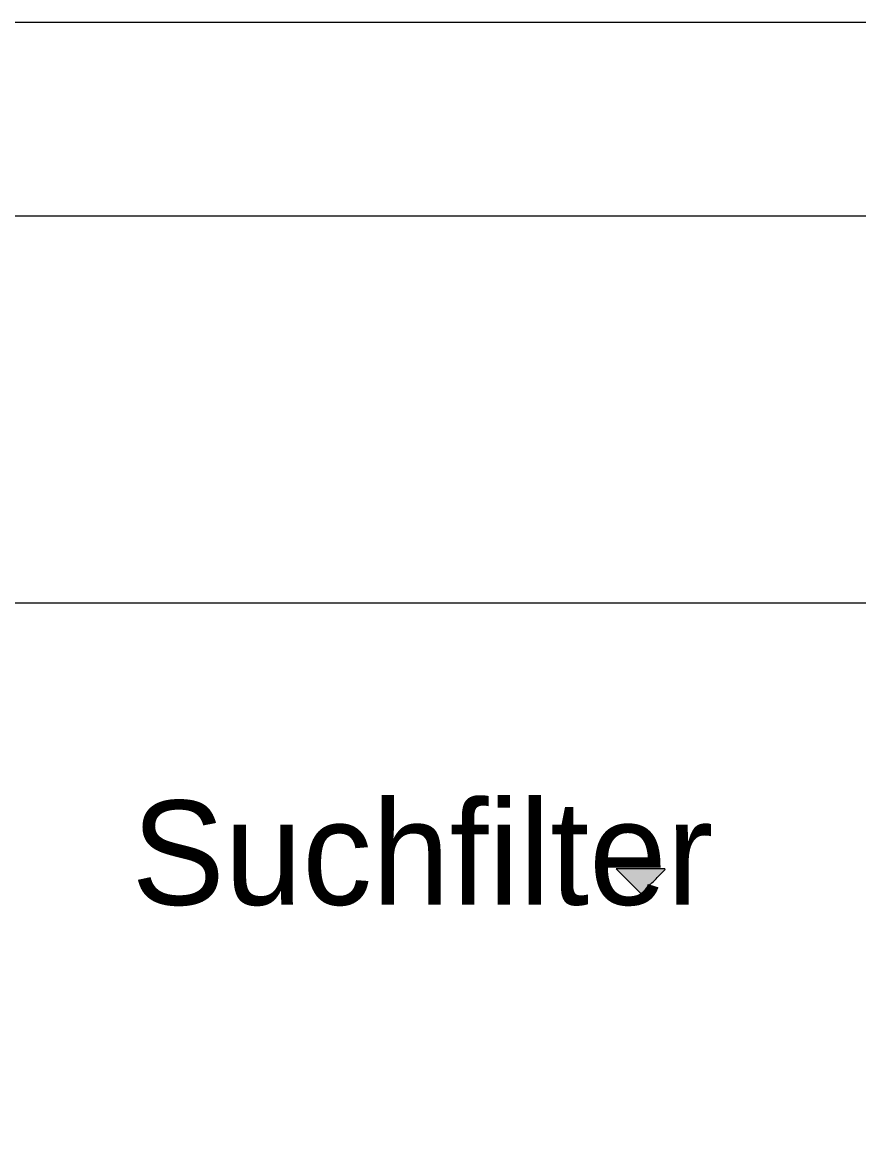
# Model space of a CAD drawing. Extents: x 0 to 1265, y 1 to 2486.
# Drawn here: x 618 to 730.2, y 2336.1 to 2486 of the extents above; entities that cross this region are included whole.
import ezdxf

# ---------------------------------------------------------------- set-up
doc = ezdxf.new("R2010")
doc.units = 0
doc.layers.get('0').update_dxf_attribs({"lineweight": 0})
doc.styles.add('Google Sans', font='Google Sans.ttf')

msp = doc.modelspace()

# ---------------------------------------------------------------- hatches: boundary and pattern name
at = {"true_color": 0x80868b}
h = msp.add_hatch(color=256, dxfattribs=at)
h.dxf.hatch_style = 1
h.paths.add_polyline_path([(697.65, 2372.33), (697.83, 2372.16), (698.01, 2371.98), (698.18, 2371.8), (698.36, 2371.62), (698.54, 2371.44), (698.72, 2371.27), (698.9, 2371.09), (699.07, 2370.91), (699.25, 2370.73), (699.43, 2370.56), (699.61, 2370.38), (699.78, 2370.2), (699.96, 2370.02), (700.14, 2369.84), (700.32, 2369.67), (700.5, 2369.49), (700.67, 2369.31), (700.85, 2369.13), (701.03, 2369.05), (701.21, 2369.22), (701.39, 2369.4), (701.56, 2369.58), (701.74, 2369.76), (701.92, 2369.93), (702.1, 2370.11), (702.27, 2370.29), (702.45, 2370.47), (702.63, 2370.65), (702.81, 2370.82), (702.99, 2371), (703.16, 2371.18), (703.34, 2371.36), (703.52, 2371.53), (703.7, 2371.71), (703.87, 2371.89), (704.05, 2372.07), (704.23, 2372.25), (704.19, 2372.33), (703.94, 2372.33), (703.69, 2372.33), (703.44, 2372.33), (703.18, 2372.33), (702.93, 2372.33), (702.68, 2372.33), (702.43, 2372.33), (702.18, 2372.33), (701.93, 2372.33), (701.67, 2372.33), (701.42, 2372.33), (701.17, 2372.33), (700.92, 2372.33), (700.67, 2372.33), (700.42, 2372.33), (700.17, 2372.33), (699.91, 2372.33), (699.66, 2372.33), (699.41, 2372.33), (699.16, 2372.33), (698.91, 2372.33), (698.66, 2372.33), (698.41, 2372.33), (698.15, 2372.33), (697.9, 2372.33), (697.65, 2372.33)])

# ---------------------------------------------------------------- linework, layer by layer
at = {"true_color": 0x1f1f1f}
msp.add_lwpolyline([(0, 2486), (1265, 2486), (1265, 0.66), (0, 0.66), (0, 2486)], dxfattribs=at)
at = {"true_color": 0x4d5156}
for points in [[(917.5, 2408), (244.5, 2408), (244.5, 2408), (239.43, 2408.5), (234.55, 2409.98), (230.06, 2412.38), (226.12, 2415.62), (222.88, 2419.56), (220.48, 2424.05), (219, 2428.93), (218.5, 2434), (218.5, 2434), (218.5, 2434), (219, 2439.07), (220.48, 2443.95), (222.88, 2448.44), (226.12, 2452.38), (230.06, 2455.62), (234.55, 2458.02), (239.43, 2459.5), (244.5, 2460), (244.5, 2460)], [(244.5, 2460), (917.5, 2460)]]:
    msp.add_lwpolyline(points, dxfattribs=at)
at = {"true_color": 0x80868b}
msp.add_lwpolyline([(697.65, 2372.33), (697.83, 2372.16), (698.01, 2371.98), (698.18, 2371.8), (698.36, 2371.62), (698.54, 2371.44), (698.72, 2371.27), (698.9, 2371.09), (699.07, 2370.91), (699.25, 2370.73), (699.43, 2370.56), (699.61, 2370.38), (699.78, 2370.2), (699.96, 2370.02), (700.14, 2369.84), (700.32, 2369.67), (700.5, 2369.49), (700.67, 2369.31), (700.85, 2369.13), (701.03, 2369.05), (701.21, 2369.22), (701.39, 2369.4), (701.56, 2369.58), (701.74, 2369.76), (701.92, 2369.93), (702.1, 2370.11), (702.27, 2370.29), (702.45, 2370.47), (702.63, 2370.65), (702.81, 2370.82), (702.99, 2371), (703.16, 2371.18), (703.34, 2371.36), (703.52, 2371.53), (703.7, 2371.71), (703.87, 2371.89), (704.05, 2372.07), (704.23, 2372.25), (704.19, 2372.33), (703.94, 2372.33), (703.69, 2372.33), (703.44, 2372.33), (703.18, 2372.33), (702.93, 2372.33), (702.68, 2372.33), (702.43, 2372.33), (702.18, 2372.33), (701.93, 2372.33), (701.67, 2372.33), (701.42, 2372.33), (701.17, 2372.33), (700.92, 2372.33), (700.67, 2372.33), (700.42, 2372.33), (700.17, 2372.33), (699.91, 2372.33), (699.66, 2372.33), (699.41, 2372.33), (699.16, 2372.33), (698.91, 2372.33), (698.66, 2372.33), (698.41, 2372.33), (698.15, 2372.33), (697.9, 2372.33), (697.65, 2372.33), (697.65, 2372.33)], dxfattribs=at)

# ---------------------------------------------------------------- texts
at = {"true_color": 0x80868b, "style": 'Google Sans'}
msp.add_text('Suchfilter', height=14, dxfattribs=at).set_placement((632.62, 2367.5))

doc.saveas('drawing.dxf')
